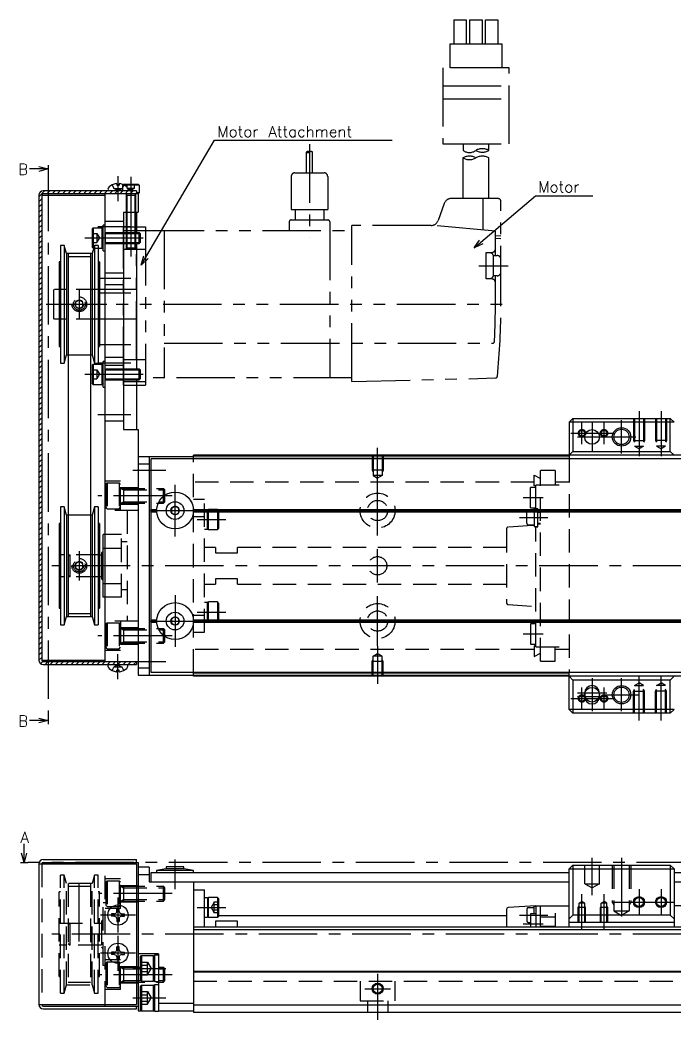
# Model space of a CAD drawing. Extents: x -2 to 551, y -8 to 279.
# Drawn here: x 187.6 to 365.3, y 8 to 279.5 of the extents above; entities that cross this region are included whole.
import ezdxf

# ---------------------------------------------------------------- set-up
doc = ezdxf.new("R2010")
doc.units = 0
doc.header["$LTSCALE"] = 0.5
for name, pattern in [('CENTER', [50.8, 31.75, -6.35, 6.35, -6.35]), ('DASHED', [19.05, 12.7, -6.35]), ('PHANTOM', [63.5, 31.75, -6.35, 6.35, -6.35, 6.35, -6.35])]:
    doc.linetypes.add(name, pattern=pattern)
for name, color, linetype in [('MSM_CENTER', 1, 'CENTER'), ('MSM_CONTINUOUS', 7, 'CONTINUOUS'), ('MSM_DASHED', 4, 'DASHED'), ('MSM_IMAGINARY', 6, 'PHANTOM'), ('MSM_NARROW', 5, 'CONTINUOUS'), ('MSM_PART_NUMBER', 7, 'CONTINUOUS')]:
    doc.layers.add(name, color=color, linetype=linetype)
doc.styles.get("Standard").update_dxf_attribs({"font": 'txt.shx', "height": 3, "bigfont": 'bigfont.shx'})

msp = doc.modelspace()

# ---------------------------------------------------------------- linework, layer by layer
at = {"layer": 'MSM_CENTER'}
for p, q in [((195.26, 238.06), (195.26, 90.3)), ((214.26, 237.06), (214.26, 230.3)), ((217.76, 236.9), (217.76, 215.3)), ((217.76, 223.3), (208.76, 223.3)), ((205.26, 220.3), (222.26, 220.3)), ((217.76, 209.3), (208.76, 209.3)), ((203.76, 206.3), (203.76, 198.3)), ((217.76, 205.3), (208.76, 205.3)), ((196.26, 202.3), (211.26, 202.3)), ((217.76, 191.3), (208.76, 191.3)), ((217.76, 186.3), (208.76, 186.3)), ((205.26, 183.3), (222.26, 183.3)), ((217.76, 172.3), (208.76, 172.3)), ((355.76, 173.3), (355.76, 161.09)), ((361.76, 173.3), (361.76, 161.09)), ((340.26, 164.3), (340.26, 170.3)), ((343.01, 170.3), (343.01, 162.3)), ((346.26, 164.3), (346.26, 170.3)), ((351.01, 161.8), (351.01, 170.8)), ((337.26, 167.3), (349.26, 167.3)), ((339.01, 166.3), (355.51, 166.3)), ((284.76, 153.09), (284.76, 163.3)), ((218.26, 157.3), (227.26, 157.3)), ((229.76, 139.3), (229.76, 153.3)), ((284.76, 139.55), (284.76, 153.05)), ((228.96, 150.3), (208.76, 150.3)), ((329.76, 149.8), (324.26, 149.8)), ((222.76, 146.3), (236.76, 146.3)), ((278.01, 146.3), (291.51, 146.3)), ((323.26, 144.4), (330.96, 144.4)), ((235.76, 143.86), (243.56, 143.86)), ((284.76, 126.8), (284.76, 135.8)), ((203.76, 135.3), (203.76, 127.3)), ((547.76, 131.3), (196.26, 131.3)), ((229.76, 123.3), (229.76, 109.3)), ((284.76, 109.55), (284.76, 123.05)), ((235.76, 118.74), (243.56, 118.74)), ((222.76, 116.3), (236.76, 116.3)), ((278.01, 116.3), (291.51, 116.3)), ((228.96, 112.3), (208.76, 112.3)), ((324.26, 112.8), (329.76, 112.8)), ((284.76, 109.51), (284.76, 99.3)), ((214.26, 100.54), (214.26, 107.3)), ((218.26, 105.3), (227.26, 105.3)), ((343.01, 100.8), (343.01, 91.8)), ((351.01, 91.8), (351.01, 100.8)), ((355.76, 89.3), (355.76, 101.51)), ((361.76, 89.3), (361.76, 101.51)), ((340.26, 92.3), (340.26, 98.3)), ((346.26, 92.3), (346.26, 98.3)), ((337.26, 95.3), (349.26, 95.3)), ((339.01, 96.8), (347.01, 96.8)), ((339.01, 95.8), (347.01, 95.8)), ((346.51, 96.3), (355.51, 96.3)), ((229.76, 43.5), (229.76, 51.6)), ((343.01, 41.85), (343.01, 52)), ((351.01, 52), (351.01, 34.41)), ((548.76, 50.8), (189.76, 50.8)), ((203.76, 29.3), (203.76, 47.05)), ((355.76, 43.5), (355.76, 36.5)), ((361.76, 43.5), (361.76, 36.5)), ((228.96, 42.3), (208.96, 42.3)), ((214.26, 41.25), (214.26, 31.75)), ((340.26, 32.5), (340.26, 42.15)), ((346.26, 32.5), (346.26, 42.15)), ((235.76, 38.55), (243.56, 38.55)), ((352.26, 40), (365.26, 40)), ((219.01, 36.5), (209.51, 36.5)), ((323.26, 36.5), (330.96, 36.5)), ((324.26, 34.1), (329.76, 34.1)), ((547.76, 31.3), (196.26, 31.3)), ((214.26, 30.85), (214.26, 21.35)), ((219.01, 26.1), (209.51, 26.1)), ((218.26, 22), (227.26, 22)), ((228.96, 20.3), (208.96, 20.3)), ((284.76, 20.5), (284.76, 8)), ((281.26, 16.5), (288.26, 16.5)), ((218.26, 14), (227.26, 14))]:
    msp.add_line(p, q, dxfattribs=at)
at = {"layer": 'MSM_CONTINUOUS'}
for p, q in [((195.26, 239.06), (190.26, 239.06)), ((192.76, 239.73), (195.26, 239.06)), ((195.26, 239.06), (192.76, 238.39)), ((195.26, 240.06), (195.26, 238.06)), ((211.55, 233.5), (211.51, 233.1)), ((213.93, 234.98), (213.95, 234.6)), ((213.95, 234.6), (214.58, 234.6)), ((214.59, 234.98), (214.58, 234.6)), ((215.67, 234.81), (215.76, 234.9)), ((215.76, 234.9), (219.76, 234.9)), ((220.01, 234.65), (215.98, 234.65)), ((216.98, 233.5), (217.01, 233.1)), ((219.76, 234.9), (220.01, 234.65)), ((220.01, 234.65), (220.01, 232.55)), ((192.76, 231.9), (192.76, 105.7)), ((193.56, 231.9), (193.56, 105.7)), ((193.56, 231.9), (210.76, 231.9)), ((219.26, 233.1), (193.96, 233.1)), ((219.76, 232.3), (193.96, 232.3)), ((210.76, 105.3), (210.76, 232.3)), ((219.26, 233.1), (219.26, 232.3)), ((220.01, 232.55), (219.26, 232.55)), ((219.76, 232.3), (220.01, 232.55)), ((219.76, 232.3), (219.76, 227.3)), ((215.76, 227.3), (215.76, 168.3)), ((215.76, 227.3), (219.76, 227.3)), ((216.46, 227.3), (216.46, 221.8)), ((219.06, 227.3), (219.06, 221.8)), ((219.26, 227.3), (219.26, 221.8)), ((207.26, 222.75), (207.56, 223.05)), ((207.26, 222.75), (207.26, 217.85)), ((207.56, 223.05), (209.96, 223.05)), ((207.56, 223.05), (207.56, 217.55)), ((210.26, 222.75), (209.96, 223.05)), ((209.96, 217.55), (209.96, 223.05)), ((210.76, 223.8), (210.26, 223.8)), ((210.26, 216.8), (210.26, 223.8)), ((215.76, 221.8), (219.99, 221.8)), ((219.99, 218.8), (219.99, 221.8)), ((219.99, 221.8), (220.26, 221.53)), ((220.26, 221.53), (220.26, 219.07)), ((198.62, 218.3), (198.62, 186.3)), ((199.66, 218.3), (198.62, 218.3)), ((199.66, 218.3), (199.66, 186.3)), ((200.26, 216.05), (199.66, 218.3)), ((207.86, 218.3), (207.26, 216.05)), ((207.56, 217.55), (207.26, 217.85)), ((207.56, 217.55), (207.66, 217.55)), ((207.86, 218.3), (207.86, 186.3)), ((208.9, 218.3), (207.86, 218.3)), ((208.9, 218.3), (208.9, 186.3)), ((208.9, 217.55), (209.96, 217.55)), ((210.26, 217.85), (209.96, 217.55)), ((215.76, 218.8), (219.99, 218.8)), ((216.46, 218.8), (216.46, 217.54)), ((219.06, 217.54), (216.46, 217.54)), ((216.7, 217.3), (216.46, 217.54)), ((218.82, 217.3), (216.7, 217.3)), ((218.82, 217.3), (219.06, 217.54)), ((219.06, 218.8), (219.06, 217.54)), ((219.26, 218.8), (219.26, 184.8)), ((220.26, 219.07), (219.99, 218.8)), ((200.26, 216.05), (200.26, 188.55)), ((207.26, 216.05), (200.26, 216.05)), ((200.76, 216.05), (200.76, 117.55)), ((206.76, 216.05), (206.76, 117.55)), ((207.26, 216.05), (207.26, 188.55)), ((210.26, 216.8), (210.76, 216.8)), ((198.26, 213.8), (198.26, 190.8)), ((198.62, 213.8), (198.26, 213.8)), ((209.26, 213.8), (208.9, 213.8)), ((209.26, 213.8), (209.26, 190.8)), ((198.26, 190.8), (198.62, 190.8)), ((208.9, 190.8), (209.26, 190.8)), ((199.66, 186.3), (200.26, 188.55)), ((200.26, 188.55), (200.76, 188.55)), ((206.76, 188.55), (207.26, 188.55)), ((207.26, 188.55), (207.86, 186.3)), ((198.62, 186.3), (199.66, 186.3)), ((207.26, 185.75), (207.56, 186.05)), ((207.26, 185.75), (207.26, 180.85)), ((207.56, 186.05), (209.96, 186.05)), ((207.56, 186.05), (207.56, 180.55)), ((207.86, 186.3), (208.9, 186.3)), ((210.26, 185.75), (209.96, 186.05)), ((209.96, 180.55), (209.96, 186.05)), ((210.76, 186.8), (210.26, 186.8)), ((210.26, 179.8), (210.26, 186.8)), ((215.76, 184.8), (219.99, 184.8)), ((219.99, 181.8), (219.99, 184.8)), ((219.99, 184.8), (220.26, 184.53)), ((220.26, 182.07), (219.99, 181.8)), ((220.26, 184.53), (220.26, 182.07)), ((207.56, 180.55), (207.26, 180.85)), ((207.56, 180.55), (209.96, 180.55)), ((210.26, 180.85), (209.96, 180.55)), ((210.26, 179.8), (210.76, 179.8)), ((215.76, 181.8), (219.99, 181.8)), ((219.26, 181.8), (219.26, 168.3)), ((337.76, 171.3), (336.76, 170.3)), ((337.76, 171.3), (364.26, 171.3)), ((337.76, 171.3), (337.76, 162.3)), ((365.26, 170.3), (364.26, 171.3)), ((364.26, 162.3), (364.26, 171.3)), ((365.26, 170.3), (336.76, 170.3)), ((336.76, 170.3), (336.76, 160.3)), ((215.76, 168.3), (219.76, 168.3)), ((219.76, 168.3), (219.76, 101.6)), ((219.76, 161), (234.76, 161)), ((222.76, 161), (222.76, 101.6)), ((545.26, 160.3), (223.26, 160.3)), ((223.26, 102.3), (223.26, 160.3)), ((534.76, 161.3), (234.76, 161.3)), ((234.76, 160.3), (234.76, 161.3)), ((336.76, 161.1), (234.76, 161.1)), ((336.76, 160.4), (234.76, 160.4)), ((337.76, 162.3), (336.76, 161.3)), ((337.76, 162.3), (364.26, 162.3)), ((365.26, 161.3), (364.26, 162.3)), ((219.76, 159), (222.76, 159)), ((198.62, 147.3), (198.62, 115.3)), ((199.66, 147.3), (198.62, 147.3)), ((199.66, 147.3), (199.66, 115.3)), ((200.26, 145.05), (199.66, 147.3)), ((207.86, 147.3), (207.26, 145.05)), ((207.86, 147.3), (207.86, 115.3)), ((208.9, 147.3), (207.86, 147.3)), ((208.9, 147.3), (208.9, 115.3)), ((223.26, 146.6), (224.77, 146.6)), ((229.76, 147.45), (228.76, 146.88)), ((228.76, 146.88), (228.76, 145.72)), ((230.76, 146.88), (229.76, 147.45)), ((230.76, 145.72), (230.76, 146.88)), ((234.75, 146.6), (533.77, 146.6)), ((200.26, 145.05), (200.26, 117.55)), ((200.76, 145.05), (200.26, 145.05)), ((207.26, 145.05), (206.76, 145.05)), ((207.26, 145.05), (207.26, 117.55)), ((223.26, 146.3), (224.76, 146.3)), ((223.26, 146), (224.77, 146)), ((228.76, 145.72), (229.76, 145.15)), ((229.76, 145.15), (230.76, 145.72)), ((234.75, 146), (533.77, 146)), ((234.76, 146.3), (533.76, 146.3)), ((198.26, 142.8), (198.26, 119.8)), ((198.62, 142.8), (198.26, 142.8)), ((209.26, 142.8), (208.9, 142.8)), ((209.26, 142.8), (209.26, 119.8)), ((210.26, 122.8), (210.26, 139.8)), ((210.76, 139.8), (210.26, 139.8)), ((210.26, 136.12), (210.76, 136.12)), ((209.26, 134.3), (209.76, 134.3)), ((210.26, 135.3), (209.76, 134.8)), ((209.76, 134.8), (209.76, 127.8)), ((209.76, 128.3), (209.26, 128.3)), ((209.76, 127.8), (210.26, 127.3)), ((210.26, 126.48), (210.76, 126.48)), ((210.76, 122.8), (210.26, 122.8)), ((198.26, 119.8), (198.62, 119.8)), ((208.9, 119.8), (209.26, 119.8)), ((199.66, 115.3), (200.26, 117.55)), ((200.26, 117.55), (207.26, 117.55)), ((207.26, 117.55), (207.86, 115.3)), ((229.76, 117.45), (228.76, 116.88)), ((228.76, 116.88), (228.76, 115.72)), ((230.76, 116.88), (229.76, 117.45)), ((230.76, 115.72), (230.76, 116.88)), ((198.62, 115.3), (199.66, 115.3)), ((207.86, 115.3), (208.9, 115.3)), ((223.26, 116.6), (224.77, 116.6)), ((223.26, 116.3), (224.76, 116.3)), ((223.26, 116), (224.77, 116)), ((228.76, 115.72), (229.76, 115.15)), ((229.76, 115.15), (230.76, 115.72)), ((234.75, 116.6), (533.77, 116.6)), ((234.75, 116), (533.77, 116)), ((234.76, 116.3), (533.76, 116.3)), ((193.56, 105.7), (210.76, 105.7)), ((193.96, 105.3), (219.76, 105.3)), ((193.96, 104.5), (219.26, 104.5)), ((211.55, 104.1), (211.51, 104.5)), ((216.98, 104.1), (217.01, 104.5)), ((219.26, 105.3), (219.26, 104.5)), ((219.76, 103.6), (222.76, 103.6)), ((213.93, 102.62), (213.95, 103)), ((214.58, 103), (213.95, 103)), ((214.59, 102.62), (214.58, 103)), ((219.76, 101.6), (234.76, 101.6)), ((545.26, 102.3), (223.26, 102.3)), ((234.76, 101.3), (234.76, 102.3)), ((336.76, 102.2), (234.76, 102.2)), ((336.76, 101.5), (234.76, 101.5)), ((534.76, 101.3), (234.76, 101.3)), ((336.76, 92.3), (336.76, 102.3)), ((336.76, 101.3), (337.76, 100.3)), ((364.26, 100.3), (365.26, 101.3)), ((364.26, 100.3), (337.76, 100.3)), ((337.76, 100.3), (337.76, 91.3)), ((364.26, 91.3), (364.26, 100.3)), ((341.01, 96.8), (341.01, 95.8)), ((345.01, 95.8), (345.01, 96.8)), ((192.76, 89.97), (195.26, 89.3)), ((195.26, 90.3), (195.26, 88.3)), ((336.76, 92.3), (337.76, 91.3)), ((365.26, 92.3), (336.76, 92.3)), ((364.26, 91.3), (337.76, 91.3)), ((364.26, 91.3), (365.26, 92.3)), ((195.26, 89.3), (190.26, 89.3)), ((195.26, 89.3), (192.76, 88.63)), ((188.76, 50.8), (188.76, 55.8)), ((188.76, 50.8), (188.09, 53.3)), ((189.43, 53.3), (188.76, 50.8)), ((193.96, 51.6), (219.26, 51.6)), ((219.26, 50.8), (219.26, 51.6)), ((187.76, 50.8), (189.76, 50.8)), ((192.76, 50.4), (219.26, 50.4)), ((192.76, 50.4), (192.76, 12.2)), ((193.96, 50.8), (219.76, 50.8)), ((210.76, 50.4), (210.76, 50.8)), ((219.26, 50.4), (219.26, 12.2)), ((219.76, 50.8), (219.76, 10.5)), ((222.76, 49.5), (219.76, 49.5)), ((222.76, 49.5), (222.76, 45.5)), ((227.36, 49), (224.76, 48.6)), ((232.16, 49.6), (227.36, 49.6)), ((227.36, 49.6), (227.36, 49)), ((232.16, 49), (227.36, 49)), ((232.16, 49), (232.16, 49.6)), ((234.76, 48.6), (232.16, 49)), ((337.76, 50), (336.76, 49)), ((336.76, 33.2), (336.76, 49)), ((336.76, 49), (365.26, 49)), ((337.76, 50), (364.26, 50)), ((337.76, 50), (337.76, 36.5)), ((365.26, 49), (364.26, 50)), ((364.26, 50), (364.26, 36.5)), ((365.26, 49), (365.26, 33.2)), ((219.76, 47.5), (222.76, 47.5)), ((223.26, 45.5), (223.26, 48)), ((223.26, 48), (336.76, 48)), ((234.76, 48.6), (224.76, 48.6)), ((224.76, 48.6), (224.76, 48)), ((234.76, 48), (234.76, 48.6)), ((365.26, 48), (404.26, 48)), ((222.76, 45.5), (336.76, 45.5)), ((234.76, 45.5), (234.76, 10)), ((365.26, 45.5), (404.26, 45.5)), ((234.76, 43.3), (237.76, 43.3)), ((237.76, 33.2), (237.76, 43.3)), ((238.56, 41.15), (237.76, 41.15)), ((238.56, 41), (238.86, 41.3)), ((238.56, 41.15), (238.56, 35.95)), ((238.86, 35.8), (238.86, 41.3)), ((241.26, 41.3), (238.86, 41.3)), ((241.26, 41.3), (241.26, 35.8)), ((241.56, 41), (241.26, 41.3)), ((241.56, 41), (241.56, 36.1)), ((213.93, 37.42), (213.95, 38.27)), ((214.59, 37.42), (214.58, 38.27)), ((319.76, 38.03), (319.76, 33.2)), ((327.76, 39), (320.23, 38.53)), ((327.76, 39), (327.76, 33.2)), ((327.76, 39), (336.76, 39)), ((328.96, 33.2), (328.96, 39)), ((374.26, 39), (365.26, 39)), ((213.34, 36.83), (212.49, 36.82)), ((213.34, 36.17), (212.49, 36.18)), ((213.34, 36.83), (213.74, 37.02)), ((213.34, 36.17), (213.74, 35.98)), ((213.93, 37.42), (213.74, 37.02)), ((213.93, 35.58), (213.74, 35.98)), ((213.93, 35.58), (213.95, 34.73)), ((214.59, 35.58), (214.58, 34.73)), ((214.59, 37.42), (214.78, 37.02)), ((214.59, 35.58), (214.78, 35.98)), ((215.19, 36.83), (214.78, 37.02)), ((215.19, 36.17), (214.78, 35.98)), ((215.19, 36.83), (216.03, 36.82)), ((215.19, 36.17), (216.03, 36.18)), ((237.76, 35.95), (238.56, 35.95)), ((238.56, 36.1), (238.86, 35.8)), ((241.26, 35.8), (238.86, 35.8)), ((241.26, 35.8), (241.56, 36.1)), ((319.76, 36.3), (241.56, 36.3)), ((326.26, 36.85), (326.26, 33.2)), ((327.76, 36.85), (326.26, 36.85)), ((328.96, 36), (332.96, 36)), ((332.96, 37), (332.96, 33.2)), ((336.76, 35.5), (337.76, 36.5)), ((364.26, 36.5), (337.76, 36.5)), ((364.26, 36.5), (365.26, 35.5)), ((534.76, 33.2), (234.76, 33.2)), ((246.76, 34.87), (240.76, 34.87)), ((240.76, 34.87), (240.76, 33.2)), ((246.76, 33.2), (246.76, 34.87)), ((328.96, 33.5), (332.96, 33.5)), ((365.26, 34.5), (336.76, 34.5)), ((534.76, 32.5), (234.76, 32.5)), ((213.93, 27.02), (213.95, 27.87)), ((214.59, 27.02), (214.58, 27.87)), ((213.34, 26.43), (212.49, 26.42)), ((213.34, 25.77), (212.49, 25.78)), ((213.34, 26.43), (213.74, 26.62)), ((213.34, 25.77), (213.74, 25.58)), ((213.93, 27.02), (213.74, 26.62)), ((213.93, 25.18), (213.74, 25.58)), ((213.93, 25.18), (213.95, 24.33)), ((214.59, 25.18), (214.58, 24.33)), ((214.59, 27.02), (214.78, 26.62)), ((214.59, 25.18), (214.78, 25.58)), ((215.19, 26.43), (214.78, 26.62)), ((215.19, 25.77), (214.78, 25.58)), ((215.19, 26.43), (216.03, 26.42)), ((215.19, 25.77), (216.03, 25.78)), ((225.26, 26), (219.76, 26)), ((220.26, 25.1), (220.66, 25.5)), ((220.26, 25.1), (220.26, 18.9)), ((220.66, 25.5), (220.66, 18.5)), ((220.66, 25.5), (223.86, 25.5)), ((223.86, 25.5), (223.86, 18.5)), ((224.26, 25.1), (223.86, 25.5)), ((224.26, 18.35), (224.26, 25.65)), ((224.26, 25.65), (225.26, 25.65)), ((225.26, 26), (225.26, 10.35)), ((534.76, 21.2), (234.76, 21.2)), ((534.76, 21), (234.76, 21)), ((220.66, 18.5), (220.26, 18.9)), ((220.26, 17.1), (220.66, 17.5)), ((220.26, 17.1), (220.26, 10.9)), ((220.66, 18.5), (223.86, 18.5)), ((220.66, 17.5), (220.66, 10.5)), ((220.66, 17.5), (223.86, 17.5)), ((223.86, 18.5), (224.26, 18.9)), ((223.86, 17.5), (223.86, 10.5)), ((224.26, 17.1), (223.86, 17.5)), ((225.26, 18.35), (224.26, 18.35)), ((224.26, 10.35), (224.26, 17.65)), ((224.26, 17.65), (225.26, 17.65)), ((192.76, 12.2), (219.26, 12.2)), ((193.96, 11.8), (219.76, 11.8)), ((193.96, 11), (219.26, 11)), ((210.76, 11.8), (210.76, 12.2)), ((219.26, 11), (219.26, 11.8)), ((220.66, 10.5), (220.26, 10.9)), ((223.86, 10.5), (224.26, 10.9)), ((234.76, 12.5), (225.26, 12.5)), ((534.76, 12), (234.76, 12)), ((219.76, 10.5), (224.26, 10.5)), ((225.26, 10.35), (224.26, 10.35)), ((225.26, 10.5), (234.76, 10.5)), ((534.76, 10), (234.76, 10))]:
    msp.add_line(p, q, dxfattribs=at)
for centre, radius in [((351.01, 166.3), 2.07), ((343.01, 166.3), 2), ((229.76, 146.3), 5), ((229.76, 146.3), 2.4), ((229.76, 146.3), 1.15), ((229.76, 116.3), 5), ((229.76, 116.3), 2.4), ((229.76, 116.3), 1.15), ((343.01, 96.3), 2), ((351.01, 96.3), 2.07), ((355.76, 40), 1.23), ((361.76, 40), 1.23), ((214.26, 36.5), 2.75), ((214.26, 26.1), 2.75), ((284.76, 16.5), 1.23)]:
    msp.add_circle(centre, radius, dxfattribs=at)
for centre, radius, start, end in [((212.54, 233.42), 1, 133.4267, 175), ((214.26, 231.6), 3.5, 98.5396, 133.4267), ((213.73, 234.78), 0.284, 44.1872, 87.0617), ((214.8, 234.78), 0.284, 92.9383, 135.8128), ((214.26, 231.6), 3.5, 46.5733, 81.4604), ((215.98, 233.42), 1, 5, 46.5733), ((193.96, 231.9), 1.2, 90, 180), ((193.96, 231.9), 0.4, 90, 180), ((193.96, 105.7), 1.2, 180, 270), ((193.96, 105.7), 0.4, 180, 270), ((212.54, 104.18), 1, 185, 226.5733), ((214.26, 106), 3.5, 226.5733, 261.4604), ((214.26, 106), 3.5, 278.5396, 313.4267), ((215.98, 104.18), 1, 313.4267, 355), ((213.73, 102.82), 0.284, 272.9383, 315.8128), ((214.8, 102.82), 0.284, 224.1872, 267.0617), ((343.01, 96.8), 2, 0, 180), ((343.01, 95.8), 2, 180, 0), ((193.96, 50.4), 1.2, 90, 180), ((193.96, 50.4), 0.4, 90, 180), ((214.26, 36.5), 1.8, 79.8876, 100.1124), ((320.26, 38.03), 0.5, 93.5763, 180), ((214.26, 36.5), 1.8, 169.8876, 190.1124), ((214.26, 36.5), 1.8, 349.8876, 10.1124), ((214.26, 36.5), 1.8, 259.8876, 280.1124), ((214.26, 26.1), 1.8, 79.8876, 100.1124), ((214.26, 26.1), 1.8, 169.8876, 190.1124), ((214.26, 26.1), 1.8, 349.8876, 10.1124), ((214.26, 26.1), 1.8, 259.8876, 280.1124), ((193.96, 12.2), 1.2, 180, 270), ((193.96, 12.2), 0.4, 180, 270)]:
    msp.add_arc(centre, radius, start, end, dxfattribs=at)
at = {"layer": 'MSM_DASHED'}
for p, q in [((212.65, 234.71), (213.12, 233.77)), ((214.26, 233.17), (213.12, 233.77)), ((213.12, 233.77), (215.41, 233.77)), ((214.26, 233.17), (215.41, 233.77)), ((215.87, 234.71), (215.41, 233.77)), ((215.51, 234.65), (215.67, 234.81)), ((215.51, 234.65), (215.51, 233.1)), ((215.98, 234.65), (215.51, 234.65)), ((216.76, 233.8), (216.76, 234.9)), ((216.76, 233.8), (218.76, 233.8)), ((217.76, 233.22), (216.76, 233.8)), ((217.76, 234.9), (217.76, 233.8)), ((218.76, 233.8), (217.76, 233.22)), ((218.76, 233.8), (218.76, 234.9)), ((216.46, 232.2), (216.46, 227.3)), ((219.06, 231.81), (216.46, 231.81)), ((216.7, 231.81), (216.7, 227.3)), ((218.82, 231.81), (218.82, 227.3)), ((219.06, 232.2), (219.06, 227.3)), ((210.76, 224.9), (215.76, 224.9)), ((207.26, 221.55), (208.56, 221.55)), ((207.26, 220.3), (208.56, 220.3)), ((208.56, 221.55), (208.56, 219.05)), ((208.56, 221.55), (209.28, 220.3)), ((209.28, 220.3), (208.56, 219.05)), ((210.76, 221.8), (215.76, 221.8)), ((210.76, 221.55), (210.8, 221.53)), ((210.8, 221.8), (210.8, 218.8)), ((210.8, 221.53), (215.76, 221.53)), ((207.26, 219.05), (208.56, 219.05)), ((207.66, 217.55), (208.9, 217.55)), ((210.76, 219.05), (210.8, 219.07)), ((210.76, 218.8), (215.76, 218.8)), ((210.8, 219.07), (215.76, 219.07)), ((200.76, 215.29), (206.76, 215.29)), ((210.76, 210.8), (215.76, 210.8)), ((210.76, 207.7), (215.76, 207.7)), ((209.26, 206.3), (198.26, 206.3)), ((203.76, 203.45), (202.76, 202.88)), ((202.76, 202.88), (202.76, 201.72)), ((202.76, 201.72), (203.76, 201.15)), ((204.76, 202.88), (203.76, 203.45)), ((203.76, 201.15), (204.76, 201.72)), ((204.76, 201.72), (204.76, 202.88)), ((209.26, 198.3), (198.26, 198.3)), ((200.76, 188.55), (206.76, 188.55)), ((210.76, 187.9), (215.76, 187.9)), ((210.76, 185.8), (215.76, 185.8)), ((210.76, 184.8), (215.76, 184.8)), ((210.8, 184.8), (210.8, 181.8)), ((207.26, 184.55), (208.56, 184.55)), ((207.26, 183.3), (208.56, 183.3)), ((207.26, 182.05), (208.56, 182.05)), ((208.56, 184.55), (208.56, 182.05)), ((208.56, 184.55), (209.28, 183.3)), ((209.28, 183.3), (208.56, 182.05)), ((210.76, 184.55), (210.8, 184.53)), ((210.76, 182.05), (210.8, 182.07)), ((210.8, 184.53), (215.76, 184.53)), ((210.8, 182.07), (215.76, 182.07)), ((210.76, 181.8), (215.76, 181.8)), ((354.26, 171.3), (354.26, 165.3)), ((354.53, 171.3), (354.53, 163.8)), ((356.99, 171.3), (356.99, 163.8)), ((357.26, 171.3), (357.26, 165.3)), ((360.26, 171.3), (360.26, 165.3)), ((360.53, 171.3), (360.53, 163.8)), ((362.99, 171.3), (362.99, 163.8)), ((363.26, 171.3), (363.26, 165.3)), ((210.76, 170.7), (215.76, 170.7)), ((354.26, 165.3), (357.26, 165.3)), ((354.26, 165.3), (354.53, 164.83)), ((354.53, 163.8), (355.76, 163.09)), ((354.53, 163.8), (356.99, 163.8)), ((356.99, 163.8), (355.76, 163.09)), ((357.26, 165.3), (356.99, 164.83)), ((363.26, 165.3), (360.26, 165.3)), ((360.26, 165.3), (360.53, 164.83)), ((360.53, 163.8), (361.76, 163.09)), ((362.99, 163.8), (360.53, 163.8)), ((362.99, 163.8), (361.76, 163.09)), ((363.26, 165.3), (362.99, 164.83)), ((234.76, 102.3), (234.76, 160.3)), ((283.26, 161.3), (283.26, 157.3)), ((283.53, 161.3), (283.53, 155.8)), ((285.99, 161.3), (285.99, 155.8)), ((286.26, 161.3), (286.26, 157.3)), ((336.76, 160.3), (336.76, 102.3)), ((286.26, 157.3), (283.26, 157.3)), ((283.26, 157.3), (283.53, 156.83)), ((283.53, 155.8), (284.76, 155.09)), ((285.99, 155.8), (283.53, 155.8)), ((285.99, 155.8), (284.76, 155.09)), ((286.26, 157.3), (285.99, 156.83)), ((327.26, 155.89), (328.96, 155.04)), ((327.26, 153.1), (327.26, 155.89)), ((332.96, 157.2), (328.96, 157.2)), ((328.96, 105.4), (328.96, 157.2)), ((332.96, 157.2), (332.96, 153.25)), ((214.96, 154.3), (210.76, 154.3)), ((210.96, 153.4), (211.36, 153.8)), ((210.96, 153.4), (210.96, 147.2)), ((211.36, 153.8), (211.36, 146.8)), ((211.36, 153.8), (214.56, 153.8)), ((214.56, 153.8), (214.56, 146.8)), ((214.96, 153.4), (214.56, 153.8)), ((214.96, 146.3), (214.96, 154.3)), ((214.96, 152.55), (219.76, 152.55)), ((215.06, 152.33), (215.76, 151.92)), ((215.16, 152.3), (226.58, 152.3)), ((215.76, 152.3), (215.76, 148.3)), ((226.58, 148.3), (226.58, 152.3)), ((226.96, 151.92), (226.58, 152.3)), ((327.26, 154.05), (234.76, 154.05)), ((326.26, 147.05), (326.26, 152.55)), ((327.76, 152.55), (326.26, 152.55)), ((327.76, 152.8), (327.26, 153.1)), ((327.76, 146.8), (327.76, 153.25)), ((327.76, 153.25), (336.76, 153.25)), ((336.76, 154.05), (332.96, 154.05)), ((215.76, 151.92), (226.96, 151.92)), ((226.96, 148.68), (226.96, 151.92)), ((211.36, 146.8), (210.96, 147.2)), ((211.36, 146.8), (214.56, 146.8)), ((214.56, 146.8), (214.96, 147.2)), ((214.96, 148.05), (219.76, 148.05)), ((215.06, 148.27), (215.76, 148.68)), ((215.16, 148.3), (226.58, 148.3)), ((215.76, 148.68), (226.96, 148.68)), ((226.58, 148.3), (226.96, 148.68)), ((237.76, 149.3), (234.76, 149.3)), ((237.76, 113.3), (237.76, 149.3)), ((238.56, 146.31), (238.86, 146.61)), ((238.86, 141.11), (238.86, 146.61)), ((241.26, 146.61), (238.86, 146.61)), ((241.26, 146.61), (241.26, 141.11)), ((241.56, 146.31), (241.26, 146.61)), ((326.26, 147.05), (327.76, 147.05)), ((327.26, 146.8), (327.26, 142)), ((328.26, 146.8), (327.26, 146.8)), ((327.76, 146.9), (328.26, 146.9)), ((328.26, 141.9), (328.26, 146.9)), ((206.76, 145.05), (200.76, 145.05)), ((219.76, 146.3), (210.76, 146.3)), ((216.76, 146.3), (216.76, 116.3)), ((234.76, 144.72), (237.76, 144.72)), ((238.56, 146.46), (237.76, 146.46)), ((238.56, 141.26), (238.56, 146.46)), ((241.56, 146.31), (241.56, 141.41)), ((325.26, 142.9), (325.26, 145.9)), ((325.76, 146.4), (327.26, 146.4)), ((328.26, 146.1), (328.96, 146.1)), ((328.26, 145.9), (328.96, 145.9)), ((237.76, 141.26), (238.56, 141.26)), ((238.56, 141.41), (238.86, 141.11)), ((241.26, 141.11), (241.56, 141.41)), ((319.76, 141.29), (319.76, 121.31)), ((326.76, 142.29), (320.22, 141.79)), ((325.76, 142.4), (327.26, 142.4)), ((327.26, 142.29), (326.76, 142.29)), ((327.26, 142), (328.26, 142)), ((327.76, 109.35), (327.76, 142)), ((327.76, 141.9), (328.26, 141.9)), ((328.26, 142.9), (328.96, 142.9)), ((328.26, 142.7), (328.96, 142.7)), ((215.26, 139.8), (210.76, 139.8)), ((215.26, 122.8), (215.26, 139.8)), ((241.26, 141.11), (238.86, 141.11)), ((210.76, 136.12), (215.26, 136.12)), ((216.76, 137.8), (215.26, 137.8)), ((240.76, 136.3), (237.76, 136.3)), ((240.76, 136.3), (240.76, 134.8)), ((246.76, 134.8), (246.76, 136.3)), ((319.76, 136.3), (246.76, 136.3)), ((209.26, 134.3), (198.26, 134.3)), ((201.26, 134.3), (200.76, 133.8)), ((201.26, 128.3), (201.26, 134.3)), ((240.76, 134.8), (246.76, 134.8)), ((203.76, 132.45), (202.76, 131.88)), ((202.76, 131.88), (202.76, 130.72)), ((202.76, 130.72), (203.76, 130.15)), ((204.76, 131.88), (203.76, 132.45)), ((203.76, 130.15), (204.76, 130.72)), ((204.76, 130.72), (204.76, 131.88)), ((209.26, 128.3), (198.26, 128.3)), ((200.76, 128.8), (201.26, 128.3)), ((246.76, 127.8), (240.76, 127.8)), ((240.76, 127.8), (240.76, 126.3)), ((246.76, 126.3), (246.76, 127.8)), ((210.76, 126.48), (215.26, 126.48)), ((237.76, 126.3), (240.76, 126.3)), ((246.76, 126.3), (319.76, 126.3)), ((215.26, 122.8), (210.76, 122.8)), ((216.76, 124.8), (215.26, 124.8)), ((238.56, 121.34), (237.76, 121.34)), ((238.56, 121.19), (238.86, 121.49)), ((238.56, 116.14), (238.56, 121.34)), ((241.26, 121.49), (238.86, 121.49)), ((238.86, 115.99), (238.86, 121.49)), ((241.56, 121.19), (241.26, 121.49)), ((241.26, 121.49), (241.26, 115.99)), ((241.56, 121.19), (241.56, 116.29)), ((320.23, 120.81), (327.76, 120.3)), ((200.76, 118.31), (206.76, 118.31)), ((234.76, 117.88), (237.76, 117.88)), ((219.76, 116.3), (210.76, 116.3)), ((210.96, 115.4), (211.36, 115.8)), ((210.96, 115.4), (210.96, 109.2)), ((211.36, 115.8), (211.36, 108.8)), ((211.36, 115.8), (214.56, 115.8)), ((214.56, 115.8), (214.56, 108.8)), ((214.96, 115.4), (214.56, 115.8)), ((214.96, 116.3), (214.96, 108.3)), ((214.96, 114.55), (219.76, 114.55)), ((215.06, 114.33), (215.76, 113.92)), ((215.16, 114.3), (226.58, 114.3)), ((215.76, 114.3), (215.76, 110.3)), ((226.58, 110.3), (226.58, 114.3)), ((226.96, 113.92), (226.58, 114.3)), ((237.76, 116.14), (238.56, 116.14)), ((238.56, 116.29), (238.86, 115.99)), ((241.26, 115.99), (238.86, 115.99)), ((241.26, 115.99), (241.56, 116.29)), ((326.26, 115.55), (326.26, 110.05)), ((327.76, 115.55), (326.26, 115.55)), ((215.76, 113.92), (226.96, 113.92)), ((226.96, 110.68), (226.96, 113.92)), ((234.76, 113.3), (237.76, 113.3)), ((211.36, 108.8), (210.96, 109.2)), ((211.36, 108.8), (214.56, 108.8)), ((214.56, 108.8), (214.96, 109.2)), ((214.96, 110.05), (219.76, 110.05)), ((215.06, 110.27), (215.76, 110.68)), ((215.16, 110.3), (226.58, 110.3)), ((215.76, 110.68), (226.96, 110.68)), ((226.58, 110.3), (226.96, 110.68)), ((326.26, 110.05), (327.76, 110.05)), ((327.76, 109.8), (327.26, 109.5)), ((327.26, 109.5), (327.26, 106.71)), ((327.76, 109.35), (336.76, 109.35)), ((332.96, 105.4), (332.96, 109.35)), ((214.96, 108.3), (210.76, 108.3)), ((327.26, 108.55), (234.76, 108.55)), ((283.53, 106.8), (284.76, 107.51)), ((283.53, 101.3), (283.53, 106.8)), ((285.99, 106.8), (283.53, 106.8)), ((285.99, 106.8), (284.76, 107.51)), ((285.99, 101.3), (285.99, 106.8)), ((327.26, 106.71), (328.96, 107.56)), ((336.76, 108.55), (332.96, 108.55)), ((212.65, 102.89), (213.12, 103.83)), ((214.26, 104.43), (213.12, 103.83)), ((215.41, 103.83), (213.12, 103.83)), ((214.26, 104.43), (215.41, 103.83)), ((215.87, 102.89), (215.41, 103.83)), ((283.26, 105.3), (283.53, 105.77)), ((283.26, 101.3), (283.26, 105.3)), ((286.26, 105.3), (283.26, 105.3)), ((286.26, 105.3), (285.99, 105.77)), ((286.26, 101.3), (286.26, 105.3)), ((328.96, 105.4), (332.96, 105.4)), ((354.26, 97.3), (354.53, 97.77)), ((354.53, 98.8), (355.76, 99.51)), ((354.53, 91.3), (354.53, 98.8)), ((354.53, 98.8), (356.99, 98.8)), ((356.99, 98.8), (355.76, 99.51)), ((356.99, 91.3), (356.99, 98.8)), ((357.26, 97.3), (356.99, 97.77)), ((360.26, 97.3), (360.53, 97.77)), ((360.53, 98.8), (361.76, 99.51)), ((360.53, 91.3), (360.53, 98.8)), ((362.99, 98.8), (360.53, 98.8)), ((362.99, 98.8), (361.76, 99.51)), ((362.99, 91.3), (362.99, 98.8)), ((363.26, 97.3), (362.99, 97.77)), ((354.26, 91.3), (354.26, 97.3)), ((354.26, 97.3), (357.26, 97.3)), ((357.26, 91.3), (357.26, 97.3)), ((360.26, 91.3), (360.26, 97.3)), ((363.26, 97.3), (360.26, 97.3)), ((363.26, 91.3), (363.26, 97.3)), ((193.56, 50.4), (193.56, 12.2)), ((210.76, 12.2), (210.76, 50.4)), ((341.01, 45), (341.01, 50)), ((345.01, 45), (345.01, 50)), ((348.51, 50), (348.51, 40)), ((348.94, 50), (348.94, 37.6)), ((353.08, 50), (353.08, 37.6)), ((353.51, 50), (353.51, 40)), ((198.62, 15.3), (198.62, 47.3)), ((199.66, 47.3), (198.62, 47.3)), ((199.66, 15.3), (199.66, 47.3)), ((200.26, 45.05), (199.66, 47.3)), ((207.86, 47.3), (207.26, 45.05)), ((207.86, 15.3), (207.86, 47.3)), ((208.9, 47.3), (207.86, 47.3)), ((208.9, 15.3), (208.9, 47.3)), ((214.96, 46.3), (210.76, 46.3)), ((214.96, 38.3), (214.96, 46.3)), ((200.26, 17.55), (200.26, 45.05)), ((207.26, 45.05), (200.26, 45.05)), ((200.76, 45.05), (200.76, 17.55)), ((200.76, 44.29), (206.76, 44.29)), ((206.76, 45.05), (206.76, 17.55)), ((207.26, 17.55), (207.26, 45.05)), ((210.96, 45.4), (211.36, 45.8)), ((210.96, 45.4), (210.96, 39.2)), ((211.36, 45.8), (211.36, 38.8)), ((211.36, 45.8), (214.56, 45.8)), ((214.56, 45.8), (214.56, 38.8)), ((214.96, 45.4), (214.56, 45.8)), ((214.96, 44.55), (219.76, 44.55)), ((215.06, 44.33), (215.76, 43.92)), ((215.16, 44.3), (226.58, 44.3)), ((215.76, 44.3), (215.76, 40.3)), ((215.76, 43.92), (226.96, 43.92)), ((226.58, 40.3), (226.58, 44.3)), ((226.96, 43.92), (226.58, 44.3)), ((226.96, 40.68), (226.96, 43.92)), ((341.01, 45), (345.01, 45)), ((341.01, 45), (343.01, 43.85)), ((345.01, 45), (343.01, 43.85)), ((198.26, 19.8), (198.26, 42.8)), ((198.62, 42.8), (198.26, 42.8)), ((209.26, 42.8), (208.9, 42.8)), ((209.26, 19.8), (209.26, 42.8)), ((210.26, 22.8), (210.26, 39.8)), ((210.76, 39.8), (210.26, 39.8)), ((214.96, 38.3), (210.76, 38.3)), ((211.36, 38.8), (210.96, 39.2)), ((211.36, 38.8), (214.56, 38.8)), ((214.56, 38.8), (214.96, 39.2)), ((214.96, 40.05), (219.76, 40.05)), ((215.06, 40.27), (215.76, 40.68)), ((215.16, 40.3), (226.58, 40.3)), ((215.76, 40.68), (226.96, 40.68)), ((226.58, 40.3), (226.96, 40.68)), ((240.26, 39.8), (239.54, 38.55)), ((239.54, 38.55), (240.26, 37.3)), ((240.26, 39.99), (240.26, 37.11)), ((241.56, 39.99), (240.26, 39.99)), ((241.56, 39.27), (240.26, 39.27)), ((325.76, 38.5), (327.26, 38.5)), ((327.26, 36.85), (327.26, 38.9)), ((327.26, 38.9), (327.76, 38.9)), ((339.26, 38.5), (339.48, 38.87)), ((339.26, 34.5), (339.26, 38.5)), ((341.26, 38.5), (339.26, 38.5)), ((339.48, 39.7), (340.26, 40.15)), ((339.48, 34.5), (339.48, 39.7)), ((341.04, 39.7), (339.48, 39.7)), ((341.04, 39.7), (340.26, 40.15)), ((341.04, 34.5), (341.04, 39.7)), ((341.26, 38.5), (341.04, 38.87)), ((341.26, 34.5), (341.26, 38.5)), ((345.26, 38.5), (345.48, 38.87)), ((345.26, 34.5), (345.26, 38.5)), ((347.26, 38.5), (345.26, 38.5)), ((345.48, 39.7), (346.26, 40.15)), ((345.48, 34.5), (345.48, 39.7)), ((347.04, 39.7), (345.48, 39.7)), ((347.04, 39.7), (346.26, 40.15)), ((347.04, 34.5), (347.04, 39.7)), ((347.26, 38.5), (347.04, 38.87)), ((347.26, 34.5), (347.26, 38.5)), ((348.51, 40), (353.51, 40)), ((348.51, 40), (348.94, 39.25)), ((353.51, 40), (353.08, 39.25)), ((210.26, 35.3), (209.76, 34.8)), ((241.56, 37.83), (240.26, 37.83)), ((241.56, 37.11), (240.26, 37.11)), ((325.26, 38), (325.26, 35)), ((348.94, 37.6), (353.08, 37.6)), ((348.94, 37.6), (351.01, 36.41)), ((353.08, 37.6), (351.01, 36.41)), ((198.26, 34.3), (209.76, 34.3)), ((201.26, 34.3), (200.76, 33.8)), ((201.26, 28.3), (201.26, 34.3)), ((209.76, 34.8), (209.76, 27.8)), ((325.76, 34.5), (326.26, 34.5)), ((209.76, 28.3), (198.26, 28.3)), ((200.76, 28.8), (201.26, 28.3)), ((209.76, 27.8), (210.26, 27.3)), ((210.76, 22.8), (210.26, 22.8)), ((214.96, 24.3), (210.76, 24.3)), ((210.96, 23.4), (211.36, 23.8)), ((210.96, 23.4), (210.96, 17.2)), ((211.36, 23.8), (211.36, 16.8)), ((211.36, 23.8), (214.56, 23.8)), ((214.56, 23.8), (214.56, 16.8)), ((214.96, 23.4), (214.56, 23.8)), ((214.96, 16.3), (214.96, 24.3)), ((214.96, 22.55), (219.76, 22.55)), ((215.06, 22.33), (215.76, 21.92)), ((215.16, 22.3), (220.26, 22.3)), ((215.76, 22.3), (215.76, 18.3)), ((215.76, 21.92), (220.26, 21.92)), ((220.26, 23.73), (222.26, 23.73)), ((220.26, 22.87), (222.26, 22.87)), ((222.26, 23.73), (223.26, 22)), ((222.26, 20.27), (222.26, 23.73)), ((222.26, 20.27), (223.26, 22)), ((225.26, 22.3), (226.58, 22.3)), ((225.26, 21.92), (226.96, 21.92)), ((226.58, 18.3), (226.58, 22.3)), ((226.96, 21.92), (226.58, 22.3)), ((226.96, 18.68), (226.96, 21.92)), ((198.26, 19.8), (198.62, 19.8)), ((208.9, 19.8), (209.26, 19.8)), ((220.26, 21.13), (222.26, 21.13)), ((220.26, 20.27), (222.26, 20.27)), ((199.66, 15.3), (200.26, 17.55)), ((200.26, 17.55), (207.26, 17.55)), ((200.76, 18.31), (206.76, 18.31)), ((207.26, 17.55), (207.86, 15.3)), ((214.96, 16.3), (210.76, 16.3)), ((211.36, 16.8), (210.96, 17.2)), ((211.36, 16.8), (214.56, 16.8)), ((214.56, 16.8), (214.96, 17.2)), ((214.96, 18.05), (219.76, 18.05)), ((215.06, 18.27), (215.76, 18.68)), ((215.16, 18.3), (226.58, 18.3)), ((215.76, 18.68), (220.48, 18.68)), ((224.04, 18.68), (224.26, 18.68)), ((225.26, 18.68), (226.96, 18.68)), ((226.58, 18.3), (226.96, 18.68)), ((234.76, 18.5), (534.76, 18.5)), ((280.01, 18.5), (280.01, 13.2)), ((289.51, 13.2), (289.51, 18.5)), ((198.62, 15.3), (199.66, 15.3)), ((207.86, 15.3), (208.9, 15.3)), ((220.26, 15.73), (222.26, 15.73)), ((220.26, 14.87), (222.26, 14.87)), ((222.26, 15.73), (223.26, 14)), ((222.26, 12.27), (222.26, 15.73)), ((222.26, 12.27), (223.26, 14)), ((220.26, 13.13), (222.26, 13.13)), ((220.26, 12.27), (222.26, 12.27)), ((280.01, 13.2), (289.51, 13.2)), ((282.01, 13.2), (282.01, 10)), ((287.51, 13.2), (287.51, 10))]:
    msp.add_line(p, q, dxfattribs=at)
for centre, radius in [((203.76, 202.3), 2), ((203.76, 202.3), 1.62), ((203.76, 202.3), 1.15), ((340.26, 167.3), 1), ((340.26, 167.3), 0.783), ((346.26, 167.3), 1), ((346.26, 167.3), 0.783), ((284.76, 146.3), 4.75), ((284.76, 146.3), 2.75), ((203.76, 131.3), 2), ((284.76, 131.3), 2.5), ((203.76, 131.3), 1.62), ((203.76, 131.3), 1.15), ((284.76, 116.3), 4.75), ((284.76, 116.3), 2.75), ((340.26, 95.3), 1), ((340.26, 95.3), 0.783), ((346.26, 95.3), 1), ((346.26, 95.3), 0.783)]:
    msp.add_circle(centre, radius, dxfattribs=at)
for centre, radius, start, end in [((216.36, 232.2), 0.1, 0, 90), ((219.16, 232.2), 0.1, 90, 180), ((215.16, 152.5), 0.2, 180, 270), ((215.16, 148.1), 0.2, 90, 180), ((325.76, 145.9), 0.5, 90, 180), ((320.26, 141.29), 0.5, 94.3825, 180), ((325.76, 142.9), 0.5, 180, 270), ((320.26, 121.31), 0.5, 180, 266.1409), ((215.16, 114.5), 0.2, 180, 270), ((215.16, 110.1), 0.2, 90, 180), ((215.16, 44.5), 0.2, 180, 270), ((215.16, 40.1), 0.2, 90, 180), ((325.76, 38), 0.5, 90, 180), ((325.76, 35), 0.5, 180, 270), ((215.16, 22.5), 0.2, 180, 270), ((215.16, 18.1), 0.2, 90, 180)]:
    msp.add_arc(centre, radius, start, end, dxfattribs=at)
at = {"layer": 'MSM_IMAGINARY'}
for p, q in [((305.46, 279.48), (308.86, 279.48)), ((305.46, 279.48), (305.46, 272.98)), ((308.86, 279.48), (308.86, 272.98)), ((309.76, 279.48), (313.16, 279.48)), ((309.76, 279.48), (309.76, 272.98)), ((313.16, 279.48), (313.16, 272.98)), ((314.06, 279.48), (317.46, 279.48)), ((314.06, 272.98), (314.06, 279.48)), ((317.46, 279.48), (317.46, 272.98)), ((304.46, 272.98), (318.46, 272.98)), ((304.46, 266.48), (304.46, 272.98)), ((318.46, 272.98), (318.46, 266.48)), ((320.46, 266.48), (302.46, 266.48)), ((302.46, 266.48), (302.46, 245.86)), ((320.46, 245.86), (320.46, 266.48)), ((302.46, 261.63), (320.46, 261.63)), ((302.46, 258.03), (320.46, 258.03)), ((266.26, 245.75), (266.26, 220.3)), ((302.46, 245.86), (320.46, 245.86)), ((307.96, 245.86), (307.96, 244.07)), ((314.96, 244.07), (314.96, 245.86)), ((265.41, 243.64), (265.41, 238)), ((267.11, 238), (267.11, 243.64)), ((307.96, 231), (307.96, 242.04)), ((314.96, 231), (314.96, 242.04)), ((261.31, 237), (261.31, 228)), ((262.31, 238), (270.21, 238)), ((271.21, 237), (271.21, 228)), ((317.46, 231), (304.76, 231)), ((313.46, 222.46), (313.46, 231)), ((302.88, 229.68), (301.18, 225.02)), ((318.26, 202.3), (318.26, 230.2)), ((261.31, 228), (271.21, 228)), ((262.36, 228), (262.36, 225.2)), ((270.16, 228), (270.16, 225.2)), ((215.76, 180.3), (215.76, 223.3)), ((215.76, 223.3), (221.76, 223.3)), ((216.46, 223.3), (216.46, 217.3)), ((216.7, 223.3), (216.7, 217.3)), ((217.76, 225.3), (217.76, 215.3)), ((218.82, 223.3), (218.82, 217.3)), ((219.06, 223.3), (219.06, 217.3)), ((221.76, 223.3), (221.76, 180.3)), ((260.76, 224.7), (260.76, 222.3)), ((261.26, 225.2), (271.26, 225.2)), ((271.76, 224.7), (271.76, 182.3)), ((277.76, 181.3), (277.76, 223.7)), ((299.3, 223.7), (277.76, 223.7)), ((316.76, 222.17), (299.3, 223.7)), ((215.76, 222.3), (221.76, 222.3)), ((221.76, 222.3), (277.76, 222.3)), ((226.76, 222.3), (226.76, 182.3)), ((316.76, 215.53), (316.76, 222.17)), ((318.26, 220.76), (316.76, 220.89)), ((318.26, 220.06), (316.76, 220.19)), ((215.76, 217.3), (221.76, 217.3)), ((219.26, 187.3), (219.26, 217.3)), ((314.26, 216.38), (315.76, 216.38)), ((314.26, 209.18), (314.26, 216.38)), ((315.26, 216.28), (314.26, 216.28)), ((316.23, 215.53), (317.26, 215.53)), ((316.26, 210.28), (316.26, 215.28)), ((312.26, 212.78), (320.26, 212.78)), ((314.26, 209.28), (315.26, 209.28)), ((315.76, 209.18), (314.26, 209.18)), ((317.26, 210.03), (316.26, 210.03)), ((316.76, 202.3), (316.76, 210.03)), ((219.26, 206.3), (196.76, 206.3)), ((196.76, 206.3), (196.76, 198.3)), ((194.76, 202.3), (320.26, 202.3)), ((219.26, 198.3), (196.76, 198.3)), ((226.76, 191.73), (316, 191.73)), ((215.76, 187.3), (221.76, 187.3)), ((277.76, 182.3), (221.76, 182.3)), ((277.76, 181.3), (316.82, 182.29)), ((215.76, 181.3), (221.76, 181.3)), ((215.76, 180.3), (221.76, 180.3))]:
    msp.add_line(p, q, dxfattribs=at)
for centre, radius, start, end in [((313.21, 241.04), 3.5, 60.0014, 120.0014), ((265.84, 242.9), 0.85, 60.0009, 119.999), ((265.84, 244.37), 0.85, 240.001, 299.999), ((266.69, 242.9), 0.85, 59.9987, 119.999), ((309.71, 239.01), 3.5, 60.0014, 120.1319), ((309.71, 245.07), 3.5, 239.871, 300), ((309.71, 246.51), 3, 234.3132, 305.6839), ((313.21, 247.1), 3.5, 240.0015, 300.0015), ((313.21, 239.01), 3.5, 60.0637, 120), ((262.31, 237), 1, 90, 180), ((270.21, 237), 1, 360, 90), ((304.76, 229), 2, 90, 160), ((317.46, 230.2), 0.8, 360, 90), ((261.26, 224.7), 0.5, 90, 180), ((271.26, 224.7), 0.5, 360, 90), ((299.3, 225.7), 2, 270, 340), ((315.76, 217.38), 1, 270, 0), ((315.26, 215.28), 1, 360, 90), ((317.26, 214.53), 1, 360, 90), ((315.26, 210.28), 1, 270, 360), ((315.76, 208.18), 1, 1.7094, 90), ((317.26, 211.03), 1, 270, 360), ((118.26, 202.3), 198.5, 357.0836, 0), ((118.26, 202.3), 200, 354.3874, 0), ((316, 192.23), 0.5, 270, 357.0836), ((316.8, 182.79), 0.5, 271.4503, 354.3874)]:
    msp.add_arc(centre, radius, start, end, dxfattribs=at)
at = {"layer": 'MSM_NARROW'}
for p, q in [((192.76, 231.51), (194.35, 233.1)), ((192.76, 230.09), (193.56, 230.89)), ((194.97, 232.3), (195.77, 233.1)), ((196.38, 232.3), (197.18, 233.1)), ((197.79, 232.3), (198.59, 233.1)), ((199.21, 232.3), (200.01, 233.1)), ((200.62, 232.3), (201.42, 233.1)), ((202.04, 232.3), (202.84, 233.1)), ((203.45, 232.3), (204.25, 233.1)), ((204.87, 232.3), (205.67, 233.1)), ((206.28, 232.3), (207.08, 233.1)), ((207.69, 232.3), (208.49, 233.1)), ((209.11, 232.3), (209.91, 233.1)), ((210.52, 232.3), (211.32, 233.1)), ((211.94, 232.3), (212.74, 233.1)), ((213.35, 232.3), (214.15, 233.1)), ((214.77, 232.3), (215.57, 233.1)), ((216.18, 232.3), (216.98, 233.1)), ((216.45, 232.25), (216.7, 231.81)), ((217.59, 232.3), (218.39, 233.1)), ((219.07, 232.25), (218.82, 231.81)), ((219.01, 232.3), (219.26, 232.55)), ((192.76, 228.68), (193.56, 229.48)), ((192.76, 227.27), (193.56, 228.07)), ((192.76, 225.85), (193.56, 226.65)), ((216.7, 227.3), (216.7, 221.8)), ((218.82, 227.3), (218.82, 221.8)), ((192.76, 224.44), (193.56, 225.24)), ((192.76, 223.02), (193.56, 223.82)), ((192.76, 221.61), (193.56, 222.41)), ((192.76, 220.2), (193.56, 221)), ((215.76, 221.53), (220.26, 221.53)), ((192.76, 218.78), (193.56, 219.58)), ((192.76, 217.37), (193.56, 218.17)), ((215.76, 219.07), (220.26, 219.07)), ((216.7, 218.8), (216.7, 217.3)), ((218.82, 218.8), (218.82, 217.3)), ((192.76, 215.95), (193.56, 216.75)), ((192.76, 214.54), (193.56, 215.34)), ((192.76, 213.12), (193.56, 213.92)), ((192.76, 211.71), (193.56, 212.51)), ((192.76, 210.3), (193.56, 211.1)), ((192.76, 208.88), (193.56, 209.68)), ((192.76, 207.47), (193.56, 208.27)), ((192.76, 206.05), (193.56, 206.85)), ((192.76, 204.64), (193.56, 205.44)), ((192.76, 203.22), (193.56, 204.02)), ((192.76, 201.81), (193.56, 202.61)), ((192.76, 200.4), (193.56, 201.2)), ((192.76, 198.98), (193.56, 199.78)), ((192.76, 197.57), (193.56, 198.37)), ((192.76, 196.15), (193.56, 196.95)), ((192.76, 194.74), (193.56, 195.54)), ((192.76, 193.33), (193.56, 194.13)), ((192.76, 191.91), (193.56, 192.71)), ((192.76, 190.5), (193.56, 191.3)), ((192.76, 189.08), (193.56, 189.88)), ((192.76, 187.67), (193.56, 188.47)), ((192.76, 186.25), (193.56, 187.05)), ((192.76, 184.84), (193.56, 185.64)), ((192.76, 183.43), (193.56, 184.23)), ((192.76, 182.01), (193.56, 182.81)), ((215.76, 184.53), (220.26, 184.53)), ((215.76, 182.07), (220.26, 182.07)), ((192.76, 180.6), (193.56, 181.4)), ((192.76, 179.18), (193.56, 179.98)), ((192.76, 177.77), (193.56, 178.57)), ((192.76, 176.35), (193.56, 177.15)), ((192.76, 174.94), (193.56, 175.74)), ((192.76, 173.53), (193.56, 174.33)), ((192.76, 172.11), (193.56, 172.91)), ((192.76, 170.7), (193.56, 171.5)), ((192.76, 169.28), (193.56, 170.08)), ((192.76, 167.87), (193.56, 168.67)), ((192.76, 166.46), (193.56, 167.26)), ((192.76, 165.04), (193.56, 165.84)), ((192.76, 163.63), (193.56, 164.43)), ((192.76, 162.21), (193.56, 163.01)), ((192.76, 160.8), (193.56, 161.6)), ((192.76, 159.38), (193.56, 160.18)), ((192.76, 157.97), (193.56, 158.77)), ((192.76, 156.56), (193.56, 157.36)), ((192.76, 155.14), (193.56, 155.94)), ((192.76, 153.73), (193.56, 154.53)), ((192.76, 152.31), (193.56, 153.11)), ((192.76, 150.9), (193.56, 151.7)), ((192.76, 149.48), (193.56, 150.28)), ((192.76, 148.07), (193.56, 148.87)), ((192.76, 146.66), (193.56, 147.46)), ((192.76, 145.24), (193.56, 146.04)), ((192.76, 143.83), (193.56, 144.63)), ((192.76, 142.41), (193.56, 143.21)), ((192.76, 141), (193.56, 141.8)), ((192.76, 139.59), (193.56, 140.39)), ((192.76, 138.17), (193.56, 138.97)), ((192.76, 136.76), (193.56, 137.56)), ((192.76, 135.34), (193.56, 136.14)), ((192.76, 133.93), (193.56, 134.73)), ((192.76, 132.51), (193.56, 133.31)), ((192.76, 131.1), (193.56, 131.9)), ((192.76, 129.69), (193.56, 130.49)), ((192.76, 128.27), (193.56, 129.07)), ((192.76, 126.86), (193.56, 127.66)), ((192.76, 125.44), (193.56, 126.24)), ((192.76, 124.03), (193.56, 124.83)), ((192.76, 122.61), (193.56, 123.41)), ((192.76, 121.2), (193.56, 122)), ((192.76, 119.79), (193.56, 120.59)), ((192.76, 118.37), (193.56, 119.17)), ((192.76, 116.96), (193.56, 117.76)), ((192.76, 115.54), (193.56, 116.34)), ((192.76, 114.13), (193.56, 114.93)), ((192.76, 112.71), (193.56, 113.51)), ((192.76, 111.3), (193.56, 112.1)), ((192.76, 109.89), (193.56, 110.69)), ((192.76, 108.47), (193.56, 109.27)), ((192.76, 107.06), (193.56, 107.86)), ((192.76, 105.65), (193.56, 106.44)), ((193.26, 104.73), (193.85, 105.32)), ((194.45, 104.5), (195.25, 105.3)), ((195.86, 104.5), (196.66, 105.3)), ((197.27, 104.5), (198.07, 105.3)), ((198.69, 104.5), (199.49, 105.3)), ((200.1, 104.5), (200.9, 105.3)), ((201.52, 104.5), (202.32, 105.3)), ((202.93, 104.5), (203.73, 105.3)), ((204.35, 104.5), (205.15, 105.3)), ((205.76, 104.5), (206.56, 105.3)), ((207.17, 104.5), (207.97, 105.3)), ((208.59, 104.5), (209.39, 105.3)), ((210, 104.5), (210.8, 105.3)), ((211.42, 104.5), (212.22, 105.3)), ((212.83, 104.5), (213.63, 105.3)), ((214.24, 104.5), (215.04, 105.3)), ((215.66, 104.5), (216.46, 105.3)), ((217.07, 104.5), (217.87, 105.3)), ((218.49, 104.5), (219.26, 105.27))]:
    msp.add_line(p, q, dxfattribs=at)
for centre, radius in [((351.01, 166.3), 2.5), ((351.01, 96.3), 2.5), ((355.76, 40), 1.5), ((361.76, 40), 1.5), ((284.76, 16.5), 1.5)]:
    msp.add_circle(centre, radius, dxfattribs=at)
at = {"layer": 'MSM_PART_NUMBER'}
for p, q in [((220.6, 212.95), (240.44, 246.81)), ((240.44, 246.81), (288.74, 246.81)), ((311.01, 217.62), (327.62, 231.76)), ((327.62, 231.76), (343.2, 231.76)), ((311.01, 217.62), (312.48, 219.75)), ((313.35, 218.73), (311.01, 217.62)), ((220.6, 212.95), (221.28, 215.44)), ((222.44, 214.77), (220.6, 212.95))]:
    msp.add_line(p, q, dxfattribs=at)

# ---------------------------------------------------------------- texts
for s, p in [('Motor Attachment', (241.22, 247.69)), ('B', (187.14, 237.41)), ('Motor', (328.38, 232.69)), ('B', (187.14, 87.65)), ('A', (187.78, 56.1))]:
    msp.add_text(s, height=3, dxfattribs=at).set_placement(p)

doc.saveas('drawing.dxf')
